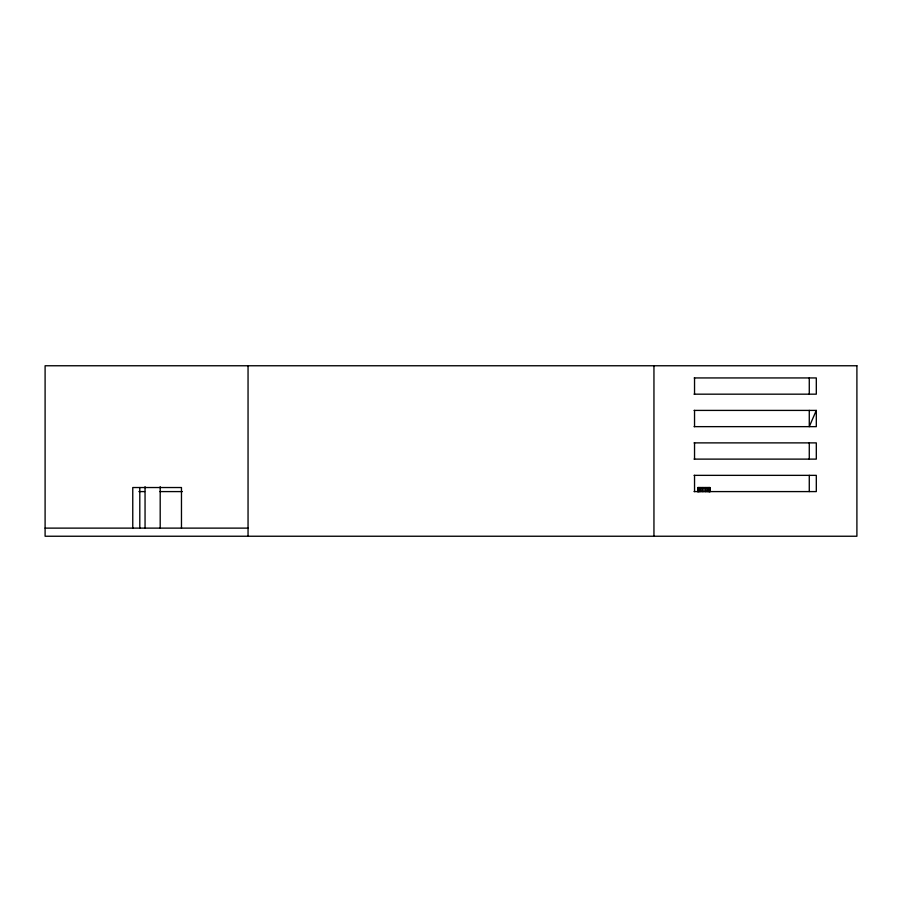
<?xml version="1.0" encoding="UTF-8"?>
<svg xmlns="http://www.w3.org/2000/svg" width="902" height="902" viewBox="0 0 902 902"><rect width="100%" height="100%" fill="white"/><g stroke="black" fill="none" stroke-linecap="round" stroke-linejoin="round"><path stroke-width="1.35" d="M694.044 410.41L816.31 410.41L809.274 426.646L809.274 410.41M694.213 377.938L816.31 377.938L816.31 394.174L694.044 394.174M694.044 426.646L816.31 426.646L816.31 410.41M694.044 442.882L816.31 442.882L816.31 459.118L694.044 459.118M694.044 475.354L816.31 475.354L816.31 491.59L694.044 491.59M138.874 491.59L144.602 491.59M159.868 491.59L182.339 491.59M45.1 528.121L248.05 528.121M809.274 377.938L809.274 394.174M809.274 442.882L809.274 459.118M809.274 475.354L809.274 491.59M709.987 491.725L709.987 487.531L697.81 487.531L697.81 491.725M709.784 487.531L709.784 491.725M709.175 487.531L709.175 491.725M708.205 487.531L708.205 491.725M706.942 487.531L706.942 491.725M705.477 487.531L705.477 491.725M703.898 487.531L703.898 491.725M702.32 487.531L702.32 491.725M700.854 487.531L700.854 491.725M699.591 487.531L699.591 491.725M698.633 487.531L698.633 491.725M698.024 487.531L698.024 491.725M694.54 377.938L694.54 394.174M694.54 410.41L694.54 426.646M694.54 442.882L694.54 459.118M694.54 475.354L694.54 491.59M653.95 365.761L653.95 536.239M248.05 365.761L248.05 536.239M181.471 528.121L181.471 487.531L132.763 487.531L132.763 528.121M160.195 486.663L160.195 528.121M145.053 486.663L145.053 528.121M139.799 487.531L139.799 528.121M856.9 365.761L45.1 365.761L45.1 536.239L856.9 536.239L856.9 365.761"/></g></svg>
